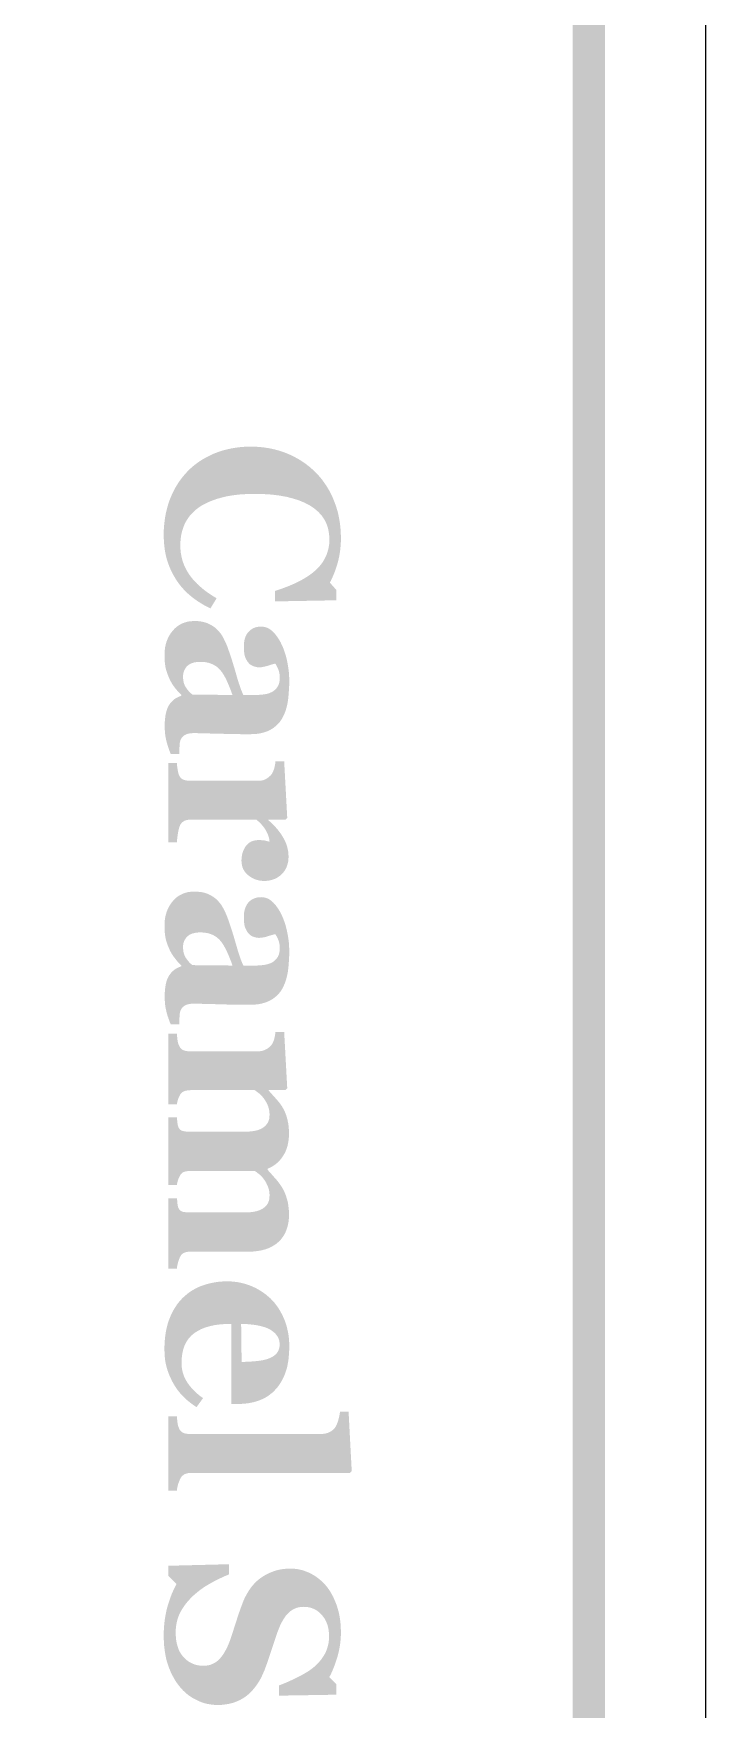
# Model space of a CAD drawing. Header units: millimetres. Extents: x 6 to 441, y 6 to 299.
# Drawn here: x 270.74 to 279.04, y 47.86 to 68.6 of the extents above; entities that cross this region are included whole.
import ezdxf

# ---------------------------------------------------------------- set-up
doc = ezdxf.new("R2010")
doc.units = ezdxf.units.MM
doc.layers.add('CUT', color=1, linetype='Continuous')
doc.layers.add('RASTER', color=7, linetype='Continuous')

msp = doc.modelspace()

# ---------------------------------------------------------------- hatches: boundary and pattern name
at = {"layer": 'RASTER'}
h = msp.add_hatch(color=7, dxfattribs=at)
h.paths.add_polyline_path([(275.6, 83.8), (276.116, 83.766), (276.563, 83.663), (276.941, 83.491), (277.25, 83.25), (277.491, 82.941), (277.663, 82.563), (277.766, 82.116), (277.8, 81.6), (277.8, 24.4), (277.766, 23.884), (277.662, 23.438), (277.491, 23.059), (277.25, 22.75), (276.941, 22.509), (276.563, 22.337), (276.116, 22.234), (275.6, 22.2), (262.4, 22.2), (261.884, 22.234), (261.438, 22.338), (261.059, 22.509), (260.75, 22.75), (260.509, 23.059), (260.337, 23.438), (260.234, 23.884), (260.2, 24.4), (260.2, 81.6), (260.234, 82.116), (260.338, 82.563), (260.509, 82.941), (260.75, 83.25), (261.059, 83.491), (261.438, 83.663), (261.884, 83.766), (262.4, 83.8)])
h.paths.add_polyline_path([(275.6, 83.4), (262.4, 83.4), (261.978, 83.372), (261.612, 83.288), (261.303, 83.147), (261.05, 82.95), (260.853, 82.697), (260.713, 82.387), (260.628, 82.022), (260.6, 81.6), (260.6, 24.4), (260.628, 23.978), (260.713, 23.612), (260.853, 23.303), (261.05, 23.05), (261.303, 22.853), (261.612, 22.713), (261.978, 22.628), (262.4, 22.6), (275.6, 22.6), (276.022, 22.628), (276.388, 22.713), (276.697, 22.853), (276.95, 23.05), (277.147, 23.303), (277.287, 23.612), (277.372, 23.978), (277.4, 24.4), (277.4, 81.6), (277.372, 82.022), (277.287, 82.387), (277.147, 82.697), (276.95, 82.95), (276.697, 83.147), (276.388, 83.288), (276.022, 83.372), (275.6, 83.4)], flags=0)
for points in [[(272.344, 62.402), (272.345, 62.459), (272.349, 62.515), (272.355, 62.569), (272.363, 62.623), (272.373, 62.676), (272.386, 62.728), (272.401, 62.78), (272.418, 62.83), (272.438, 62.879), (272.459, 62.926), (272.483, 62.972), (272.509, 63.016), (272.537, 63.059), (272.567, 63.1), (272.599, 63.139), (272.633, 63.177), (272.668, 63.212), (272.706, 63.246), (272.745, 63.277), (272.787, 63.307), (272.83, 63.334), (272.876, 63.36), (272.924, 63.384), (272.973, 63.406), (273.025, 63.425), (273.077, 63.442), (273.131, 63.456), (273.186, 63.468), (273.243, 63.477), (273.3, 63.484), (273.359, 63.488), (273.42, 63.489), (273.479, 63.488), (273.538, 63.484), (273.596, 63.477), (273.652, 63.468), (273.708, 63.456), (273.762, 63.442), (273.815, 63.425), (273.867, 63.405), (273.918, 63.383), (273.967, 63.358), (274.014, 63.332), (274.059, 63.304), (274.103, 63.273), (274.145, 63.24), (274.185, 63.205), (274.224, 63.168), (274.26, 63.13), (274.294, 63.09), (274.325, 63.048), (274.355, 63.004), (274.383, 62.958), (274.408, 62.91), (274.432, 62.861), (274.453, 62.809), (274.472, 62.757), (274.489, 62.703), (274.503, 62.648), (274.514, 62.593), (274.523, 62.536), (274.529, 62.479), (274.533, 62.42), (274.534, 62.361), (274.534, 62.318), (274.532, 62.277), (274.528, 62.236), (274.524, 62.196), (274.518, 62.157), (274.511, 62.119), (274.502, 62.082), (274.493, 62.046), (274.482, 62.011), (274.471, 61.978), (274.46, 61.946), (274.448, 61.915), (274.436, 61.886), (274.424, 61.858), (274.411, 61.831), (274.398, 61.806), (274.479, 61.715), (274.479, 61.588), (273.72, 61.574), (273.72, 61.703), (273.804, 61.732), (273.882, 61.761), (273.954, 61.792), (274.021, 61.824), (274.082, 61.858), (274.137, 61.893), (274.186, 61.929), (274.23, 61.967), (274.268, 62.007), (274.301, 62.048), (274.329, 62.092), (274.352, 62.138), (274.369, 62.186), (274.382, 62.236), (274.39, 62.288), (274.392, 62.342), (274.388, 62.409), (274.377, 62.471), (274.358, 62.53), (274.332, 62.584), (274.297, 62.635), (274.256, 62.681), (274.207, 62.723), (274.15, 62.761), (274.086, 62.795), (274.016, 62.824), (273.94, 62.848), (273.858, 62.869), (273.77, 62.884), (273.676, 62.896), (273.576, 62.902), (273.469, 62.905), (273.409, 62.904), (273.35, 62.901), (273.294, 62.898), (273.24, 62.892), (273.188, 62.885), (273.139, 62.877), (273.092, 62.867), (273.047, 62.855), (273.004, 62.843), (272.963, 62.829), (272.925, 62.814), (272.889, 62.799), (272.855, 62.782), (272.822, 62.765), (272.793, 62.747), (272.765, 62.727), (272.738, 62.706), (272.713, 62.683), (272.69, 62.659), (272.668, 62.635), (272.649, 62.609), (272.631, 62.583), (272.615, 62.555), (272.601, 62.527), (272.589, 62.497), (272.579, 62.467), (272.57, 62.436), (272.562, 62.405), (272.557, 62.372), (272.553, 62.339), (272.55, 62.305), (272.549, 62.27), (272.551, 62.22), (272.556, 62.171), (272.565, 62.123), (272.577, 62.076), (272.593, 62.031), (272.612, 61.988), (272.635, 61.946), (272.661, 61.905), (272.69, 61.865), (272.724, 61.826), (272.76, 61.789), (272.801, 61.752), (272.845, 61.715), (272.892, 61.68), (272.943, 61.646), (272.998, 61.613), (272.921, 61.487), (272.89, 61.503), (272.859, 61.519), (272.829, 61.536), (272.799, 61.554), (272.771, 61.572), (272.743, 61.591), (272.717, 61.61), (272.691, 61.63), (272.666, 61.651), (272.642, 61.672), (272.618, 61.694), (272.596, 61.717), (272.575, 61.741), (272.554, 61.765), (272.534, 61.79), (272.516, 61.816), (272.496, 61.845), (272.478, 61.876), (272.46, 61.906), (272.444, 61.938), (272.429, 61.97), (272.415, 62.003), (272.402, 62.037), (272.39, 62.072), (272.379, 62.108), (272.37, 62.145), (272.362, 62.184), (272.356, 62.224), (272.351, 62.266), (272.347, 62.31), (272.345, 62.355), (272.344, 62.402)], [(273.585, 58.116), (273.558, 58.117), (273.531, 58.12), (273.505, 58.126), (273.481, 58.133), (273.456, 58.143), (273.433, 58.155), (273.411, 58.169), (273.39, 58.185), (273.37, 58.203), (273.353, 58.222), (273.338, 58.243), (273.326, 58.265), (273.317, 58.288), (273.311, 58.313), (273.307, 58.339), (273.305, 58.366), (273.306, 58.393), (273.309, 58.418), (273.313, 58.442), (273.319, 58.465), (273.326, 58.487), (273.336, 58.508), (273.347, 58.528), (273.359, 58.547), (273.374, 58.565), (273.39, 58.58), (273.407, 58.592), (273.426, 58.603), (273.447, 58.611), (273.47, 58.617), (273.494, 58.62), (273.519, 58.621), (273.532, 58.621), (273.543, 58.621), (273.554, 58.62), (273.565, 58.62), (273.574, 58.618), (273.583, 58.617), (273.591, 58.616), (273.599, 58.614), (273.606, 58.612), (273.613, 58.61), (273.62, 58.609), (273.627, 58.607), (273.633, 58.605), (273.64, 58.604), (273.646, 58.602), (273.652, 58.601), (273.651, 58.618), (273.648, 58.635), (273.644, 58.652), (273.639, 58.67), (273.633, 58.688), (273.625, 58.706), (273.616, 58.724), (273.606, 58.743), (273.594, 58.761), (273.582, 58.779), (273.568, 58.796), (273.554, 58.813), (273.539, 58.829), (273.523, 58.845), (273.506, 58.86), (273.488, 58.875), (272.684, 58.875), (272.672, 58.875), (272.66, 58.874), (272.648, 58.872), (272.637, 58.871), (272.627, 58.868), (272.617, 58.866), (272.608, 58.862), (272.599, 58.859), (272.591, 58.854), (272.583, 58.849), (272.576, 58.843), (272.569, 58.837), (272.563, 58.83), (272.557, 58.822), (272.551, 58.814), (272.546, 58.804), (272.543, 58.796), (272.539, 58.786), (272.535, 58.775), (272.532, 58.762), (272.528, 58.748), (272.525, 58.733), (272.522, 58.717), (272.519, 58.7), (272.517, 58.682), (272.514, 58.666), (272.512, 58.651), (272.511, 58.637), (272.509, 58.625), (272.508, 58.614), (272.507, 58.604), (272.507, 58.595), (272.4, 58.595), (272.4, 59.575), (272.507, 59.575), (272.508, 59.566), (272.509, 59.557), (272.509, 59.547), (272.51, 59.538), (272.511, 59.529), (272.513, 59.52), (272.514, 59.51), (272.515, 59.501), (272.516, 59.492), (272.518, 59.483), (272.519, 59.475), (272.521, 59.466), (272.523, 59.459), (272.525, 59.451), (272.527, 59.444), (272.529, 59.437), (272.533, 59.426), (272.538, 59.416), (272.543, 59.406), (272.549, 59.398), (272.556, 59.39), (272.563, 59.383), (272.571, 59.378), (272.579, 59.373), (272.587, 59.369), (272.597, 59.365), (272.607, 59.362), (272.618, 59.36), (272.629, 59.358), (272.641, 59.356), (272.653, 59.355), (272.667, 59.355), (273.519, 59.355), (273.532, 59.356), (273.545, 59.357), (273.557, 59.359), (273.569, 59.361), (273.581, 59.365), (273.592, 59.369), (273.603, 59.374), (273.614, 59.38), (273.624, 59.387), (273.633, 59.393), (273.643, 59.4), (273.651, 59.408), (273.659, 59.415), (273.667, 59.423), (273.674, 59.432), (273.68, 59.44), (273.685, 59.447), (273.689, 59.454), (273.693, 59.462), (273.696, 59.47), (273.7, 59.479), (273.703, 59.488), (273.707, 59.497), (273.71, 59.507), (273.712, 59.517), (273.715, 59.527), (273.717, 59.538), (273.719, 59.549), (273.721, 59.56), (273.723, 59.572), (273.724, 59.583), (273.726, 59.595), (273.833, 59.595), (273.871, 58.897), (273.849, 58.875), (273.636, 58.875), (273.636, 58.869), (273.665, 58.843), (273.692, 58.818), (273.717, 58.791), (273.741, 58.765), (273.763, 58.738), (273.784, 58.71), (273.803, 58.682), (273.82, 58.654), (273.836, 58.626), (273.849, 58.597), (273.861, 58.568), (273.87, 58.538), (273.877, 58.509), (273.883, 58.479), (273.886, 58.448), (273.887, 58.418), (273.886, 58.385), (273.882, 58.353), (273.875, 58.323), (273.866, 58.295), (273.854, 58.268), (273.839, 58.243), (273.822, 58.22), (273.803, 58.199), (273.781, 58.179), (273.757, 58.163), (273.733, 58.148), (273.706, 58.137), (273.678, 58.128), (273.649, 58.121), (273.618, 58.117), (273.585, 58.116)], [(272.4, 53.317), (272.4, 54.19), (272.507, 54.19), (272.508, 54.182), (272.509, 54.174), (272.51, 54.166), (272.511, 54.157), (272.512, 54.149), (272.513, 54.14), (272.514, 54.132), (272.514, 54.123), (272.515, 54.114), (272.516, 54.106), (272.518, 54.098), (272.519, 54.091), (272.521, 54.083), (272.524, 54.077), (272.526, 54.07), (272.529, 54.064), (272.533, 54.057), (272.537, 54.05), (272.543, 54.043), (272.548, 54.038), (272.555, 54.033), (272.562, 54.029), (272.57, 54.026), (272.578, 54.023), (272.587, 54.021), (272.596, 54.019), (272.607, 54.018), (272.617, 54.017), (272.629, 54.016), (272.641, 54.015), (272.653, 54.015), (272.667, 54.014), (273.351, 54.014), (273.387, 54.015), (273.421, 54.018), (273.453, 54.022), (273.483, 54.028), (273.51, 54.035), (273.535, 54.044), (273.557, 54.055), (273.577, 54.068), (273.595, 54.082), (273.61, 54.097), (273.623, 54.114), (273.634, 54.133), (273.642, 54.153), (273.648, 54.174), (273.651, 54.197), (273.652, 54.221), (273.652, 54.236), (273.651, 54.252), (273.65, 54.266), (273.647, 54.28), (273.645, 54.294), (273.641, 54.308), (273.637, 54.321), (273.633, 54.333), (273.628, 54.345), (273.622, 54.357), (273.616, 54.369), (273.611, 54.38), (273.604, 54.391), (273.598, 54.402), (273.591, 54.413), (273.584, 54.423), (273.576, 54.433), (273.568, 54.443), (273.561, 54.452), (273.553, 54.461), (273.545, 54.469), (273.537, 54.476), (273.53, 54.483), (273.522, 54.489), (273.515, 54.495), (273.507, 54.5), (273.5, 54.506), (273.494, 54.511), (273.487, 54.515), (273.481, 54.52), (273.475, 54.524), (273.469, 54.529), (272.683, 54.529), (272.67, 54.528), (272.658, 54.528), (272.646, 54.527), (272.635, 54.525), (272.625, 54.524), (272.615, 54.522), (272.606, 54.519), (272.597, 54.516), (272.589, 54.513), (272.581, 54.509), (272.574, 54.504), (272.568, 54.498), (272.561, 54.492), (272.555, 54.485), (272.55, 54.478), (272.545, 54.47), (272.542, 54.464), (272.539, 54.458), (272.536, 54.451), (272.533, 54.445), (272.53, 54.438), (272.527, 54.431), (272.524, 54.424), (272.522, 54.417), (272.519, 54.409), (272.517, 54.401), (272.515, 54.393), (272.513, 54.386), (272.511, 54.378), (272.509, 54.369), (272.508, 54.361), (272.507, 54.353), (272.4, 54.353), (272.4, 55.189), (272.507, 55.189), (272.508, 55.182), (272.508, 55.175), (272.509, 55.167), (272.51, 55.158), (272.511, 55.15), (272.512, 55.141), (272.513, 55.132), (272.514, 55.122), (272.515, 55.112), (272.517, 55.103), (272.518, 55.095), (272.52, 55.087), (272.522, 55.08), (272.524, 55.074), (272.526, 55.068), (272.529, 55.063), (272.533, 55.056), (272.538, 55.049), (272.543, 55.043), (272.549, 55.038), (272.555, 55.033), (272.561, 55.029), (272.568, 55.026), (272.576, 55.023), (272.584, 55.021), (272.593, 55.019), (272.603, 55.017), (272.614, 55.016), (272.626, 55.015), (272.638, 55.014), (272.652, 55.014), (272.667, 55.013), (273.351, 55.013), (273.387, 55.014), (273.421, 55.017), (273.453, 55.021), (273.483, 55.027), (273.51, 55.034), (273.535, 55.044), (273.557, 55.054), (273.577, 55.067), (273.595, 55.081), (273.61, 55.097), (273.623, 55.113), (273.634, 55.132), (273.642, 55.152), (273.648, 55.173), (273.651, 55.196), (273.652, 55.22), (273.652, 55.236), (273.651, 55.251), (273.65, 55.265), (273.647, 55.279), (273.645, 55.293), (273.641, 55.307), (273.637, 55.32), (273.633, 55.332), (273.628, 55.344), (273.622, 55.356), (273.616, 55.368), (273.611, 55.379), (273.604, 55.39), (273.598, 55.401), (273.591, 55.412), (273.584, 55.422), (273.576, 55.432), (273.568, 55.442), (273.561, 55.451), (273.553, 55.46), (273.545, 55.468), (273.537, 55.475), (273.53, 55.482), (273.522, 55.488), (273.515, 55.494), (273.507, 55.499), (273.5, 55.505), (273.494, 55.51), (273.487, 55.514), (273.481, 55.519), (273.475, 55.523), (273.469, 55.528), (272.683, 55.528), (272.67, 55.527), (272.658, 55.527), (272.647, 55.526), (272.636, 55.524), (272.625, 55.522), (272.616, 55.52), (272.606, 55.517), (272.598, 55.514), (272.59, 55.511), (272.582, 55.507), (272.575, 55.502), (272.568, 55.496), (272.561, 55.49), (272.555, 55.483), (272.55, 55.476), (272.545, 55.468), (272.542, 55.462), (272.539, 55.455), (272.536, 55.449), (272.533, 55.442), (272.53, 55.436), (272.527, 55.429), (272.524, 55.421), (272.522, 55.414), (272.519, 55.406), (272.517, 55.399), (272.515, 55.391), (272.513, 55.383), (272.511, 55.375), (272.509, 55.367), (272.508, 55.359), (272.507, 55.35), (272.4, 55.35), (272.4, 56.228), (272.507, 56.228), (272.508, 56.218), (272.508, 56.209), (272.509, 56.199), (272.51, 56.19), (272.511, 56.181), (272.512, 56.171), (272.513, 56.162), (272.514, 56.153), (272.515, 56.144), (272.517, 56.135), (272.518, 56.127), (272.52, 56.119), (272.522, 56.111), (272.524, 56.104), (272.526, 56.097), (272.529, 56.09), (272.534, 56.079), (272.539, 56.068), (272.544, 56.059), (272.55, 56.051), (272.557, 56.043), (272.564, 56.036), (272.571, 56.03), (272.579, 56.026), (272.588, 56.022), (272.597, 56.018), (272.607, 56.015), (272.618, 56.012), (272.629, 56.011), (272.641, 56.009), (272.653, 56.008), (272.667, 56.008), (273.519, 56.008), (273.531, 56.008), (273.542, 56.01), (273.554, 56.012), (273.565, 56.014), (273.577, 56.018), (273.588, 56.022), (273.599, 56.027), (273.611, 56.033), (273.622, 56.039), (273.632, 56.046), (273.641, 56.053), (273.65, 56.06), (273.659, 56.068), (273.667, 56.076), (273.674, 56.084), (273.68, 56.093), (273.685, 56.1), (273.689, 56.107), (273.693, 56.115), (273.696, 56.123), (273.7, 56.131), (273.703, 56.14), (273.707, 56.15), (273.71, 56.16), (273.712, 56.17), (273.715, 56.18), (273.717, 56.191), (273.719, 56.202), (273.721, 56.213), (273.723, 56.225), (273.724, 56.236), (273.726, 56.248), (273.833, 56.248), (273.871, 55.55), (273.849, 55.528), (273.642, 55.528), (273.642, 55.522), (273.652, 55.511), (273.661, 55.5), (273.672, 55.489), (273.682, 55.477), (273.693, 55.464), (273.705, 55.452), (273.717, 55.438), (273.729, 55.424), (273.742, 55.41), (273.753, 55.397), (273.764, 55.383), (273.775, 55.37), (273.785, 55.356), (273.794, 55.343), (273.803, 55.331), (273.811, 55.318), (273.819, 55.304), (273.827, 55.289), (273.835, 55.273), (273.843, 55.256), (273.85, 55.238), (273.857, 55.22), (273.863, 55.2), (273.869, 55.179), (273.875, 55.157), (273.879, 55.135), (273.884, 55.113), (273.887, 55.09), (273.889, 55.066), (273.891, 55.042), (273.892, 55.018), (273.893, 54.993), (273.892, 54.952), (273.888, 54.913), (273.882, 54.875), (273.875, 54.84), (273.864, 54.806), (273.852, 54.773), (273.837, 54.743), (273.82, 54.714), (273.801, 54.687), (273.781, 54.662), (273.759, 54.639), (273.736, 54.618), (273.711, 54.599), (273.685, 54.582), (273.657, 54.568), (273.628, 54.555), (273.628, 54.542), (273.638, 54.531), (273.648, 54.519), (273.659, 54.507), (273.671, 54.495), (273.682, 54.481), (273.695, 54.467), (273.707, 54.453), (273.721, 54.438), (273.734, 54.423), (273.746, 54.408), (273.758, 54.393), (273.769, 54.379), (273.779, 54.365), (273.789, 54.351), (273.798, 54.338), (273.806, 54.325), (273.815, 54.31), (273.824, 54.294), (273.832, 54.278), (273.84, 54.26), (273.847, 54.241), (273.855, 54.222), (273.861, 54.201), (273.868, 54.179), (273.874, 54.157), (273.879, 54.134), (273.883, 54.111), (273.886, 54.087), (273.889, 54.064), (273.891, 54.039), (273.892, 54.015), (273.893, 53.99), (273.891, 53.936), (273.885, 53.885), (273.874, 53.838), (273.86, 53.794), (273.842, 53.753), (273.819, 53.715), (273.793, 53.68), (273.762, 53.649), (273.728, 53.621), (273.69, 53.597), (273.649, 53.576), (273.604, 53.559), (273.556, 53.546), (273.505, 53.537), (273.45, 53.531), (273.392, 53.53), (272.68, 53.53), (272.667, 53.529), (272.654, 53.529), (272.642, 53.527), (272.631, 53.526), (272.62, 53.523), (272.61, 53.52), (272.601, 53.517), (272.593, 53.513), (272.585, 53.509), (272.577, 53.504), (272.57, 53.498), (272.564, 53.491), (272.557, 53.483), (272.552, 53.474), (272.547, 53.465), (272.542, 53.455), (272.54, 53.449), (272.537, 53.442), (272.534, 53.436), (272.532, 53.429), (272.529, 53.421), (272.527, 53.413), (272.524, 53.405), (272.522, 53.397), (272.519, 53.388), (272.517, 53.379), (272.515, 53.37), (272.513, 53.36), (272.511, 53.35), (272.509, 53.339), (272.508, 53.328), (272.507, 53.317)], [(272.4, 50.573), (272.4, 51.492), (272.507, 51.492), (272.508, 51.482), (272.508, 51.473), (272.509, 51.464), (272.51, 51.454), (272.511, 51.445), (272.512, 51.436), (272.513, 51.427), (272.514, 51.418), (272.515, 51.409), (272.517, 51.401), (272.518, 51.392), (272.52, 51.384), (272.522, 51.376), (272.524, 51.369), (272.526, 51.361), (272.529, 51.354), (272.534, 51.343), (272.539, 51.333), (272.544, 51.323), (272.55, 51.315), (272.557, 51.307), (272.564, 51.301), (272.571, 51.295), (272.579, 51.291), (272.588, 51.287), (272.597, 51.283), (272.607, 51.28), (272.618, 51.278), (272.629, 51.276), (272.641, 51.275), (272.653, 51.274), (272.667, 51.274), (274.29, 51.274), (274.303, 51.274), (274.317, 51.275), (274.33, 51.277), (274.343, 51.279), (274.356, 51.283), (274.369, 51.286), (274.381, 51.291), (274.393, 51.296), (274.404, 51.302), (274.415, 51.309), (274.425, 51.316), (274.435, 51.323), (274.444, 51.331), (274.452, 51.339), (274.459, 51.348), (274.465, 51.357), (274.47, 51.365), (274.475, 51.374), (274.48, 51.383), (274.484, 51.394), (274.489, 51.406), (274.493, 51.418), (274.498, 51.431), (274.502, 51.446), (274.506, 51.46), (274.51, 51.475), (274.513, 51.488), (274.516, 51.502), (274.518, 51.515), (274.52, 51.527), (274.522, 51.539), (274.523, 51.551), (274.629, 51.551), (274.668, 50.814), (274.644, 50.792), (272.686, 50.792), (272.672, 50.791), (272.66, 50.791), (272.648, 50.789), (272.637, 50.787), (272.626, 50.784), (272.616, 50.781), (272.606, 50.777), (272.598, 50.773), (272.59, 50.768), (272.582, 50.762), (272.575, 50.755), (272.568, 50.748), (272.561, 50.74), (272.555, 50.731), (272.55, 50.721), (272.545, 50.711), (272.542, 50.704), (272.539, 50.696), (272.536, 50.689), (272.533, 50.681), (272.53, 50.673), (272.527, 50.666), (272.524, 50.658), (272.522, 50.65), (272.519, 50.641), (272.517, 50.633), (272.515, 50.624), (272.513, 50.615), (272.511, 50.605), (272.509, 50.595), (272.508, 50.584), (272.507, 50.573)], [(272.344, 48.783), (272.345, 48.831), (272.347, 48.877), (272.351, 48.923), (272.356, 48.967), (272.363, 49.011), (272.371, 49.055), (272.38, 49.097), (272.391, 49.139), (272.403, 49.179), (272.416, 49.218), (272.429, 49.255), (272.442, 49.291), (272.457, 49.325), (272.471, 49.357), (272.487, 49.388), (272.503, 49.418), (272.4, 49.519), (272.4, 49.643), (273.151, 49.662), (273.151, 49.536), (273.125, 49.525), (273.097, 49.514), (273.07, 49.501), (273.042, 49.488), (273.013, 49.474), (272.984, 49.459), (272.955, 49.444), (272.926, 49.428), (272.897, 49.411), (272.868, 49.394), (272.84, 49.376), (272.813, 49.357), (272.787, 49.338), (272.762, 49.318), (272.737, 49.297), (272.713, 49.276), (272.69, 49.253), (272.667, 49.23), (272.645, 49.206), (272.624, 49.181), (272.605, 49.156), (272.587, 49.13), (272.57, 49.103), (272.554, 49.076), (272.539, 49.047), (272.527, 49.018), (272.516, 48.987), (272.508, 48.956), (272.501, 48.923), (272.496, 48.889), (272.493, 48.854), (272.492, 48.817), (272.494, 48.769), (272.498, 48.723), (272.506, 48.681), (272.517, 48.641), (272.53, 48.604), (272.547, 48.571), (272.567, 48.54), (272.59, 48.512), (272.615, 48.487), (272.642, 48.465), (272.67, 48.447), (272.7, 48.432), (272.731, 48.42), (272.764, 48.412), (272.799, 48.407), (272.835, 48.406), (272.865, 48.407), (272.893, 48.411), (272.921, 48.418), (272.947, 48.428), (272.972, 48.441), (272.996, 48.456), (273.018, 48.474), (273.039, 48.496), (273.06, 48.52), (273.079, 48.547), (273.098, 48.577), (273.116, 48.61), (273.134, 48.647), (273.151, 48.686), (273.167, 48.729), (273.182, 48.775), (273.192, 48.805), (273.202, 48.835), (273.211, 48.864), (273.22, 48.893), (273.229, 48.921), (273.238, 48.948), (273.247, 48.975), (273.255, 49.001), (273.264, 49.027), (273.272, 49.052), (273.281, 49.077), (273.29, 49.101), (273.298, 49.125), (273.307, 49.149), (273.316, 49.172), (273.324, 49.195), (273.346, 49.246), (273.371, 49.293), (273.397, 49.337), (273.426, 49.378), (273.457, 49.415), (273.49, 49.449), (273.525, 49.479), (273.563, 49.506), (273.602, 49.53), (273.643, 49.551), (273.685, 49.568), (273.728, 49.583), (273.771, 49.594), (273.817, 49.602), (273.863, 49.607), (273.91, 49.608), (273.941, 49.607), (273.97, 49.605), (274, 49.601), (274.029, 49.595), (274.059, 49.588), (274.087, 49.578), (274.116, 49.568), (274.144, 49.555), (274.172, 49.541), (274.199, 49.526), (274.225, 49.509), (274.25, 49.491), (274.275, 49.471), (274.299, 49.449), (274.323, 49.426), (274.345, 49.402), (274.366, 49.377), (274.385, 49.35), (274.404, 49.321), (274.421, 49.291), (274.438, 49.26), (274.453, 49.226), (274.468, 49.191), (274.482, 49.154), (274.494, 49.116), (274.505, 49.077), (274.514, 49.037), (274.521, 48.997), (274.527, 48.955), (274.531, 48.913), (274.533, 48.87), (274.534, 48.826), (274.534, 48.783), (274.531, 48.741), (274.528, 48.699), (274.522, 48.659), (274.516, 48.618), (274.507, 48.579), (274.498, 48.54), (274.487, 48.502), (274.475, 48.465), (274.463, 48.431), (274.451, 48.398), (274.439, 48.367), (274.427, 48.339), (274.415, 48.312), (274.403, 48.288), (274.391, 48.265), (274.479, 48.176), (274.479, 48.048), (273.77, 48.036), (273.77, 48.162), (273.798, 48.174), (273.827, 48.185), (273.856, 48.197), (273.885, 48.21), (273.914, 48.223), (273.944, 48.237), (273.974, 48.251), (274.003, 48.266), (274.032, 48.281), (274.06, 48.296), (274.087, 48.311), (274.113, 48.327), (274.137, 48.342), (274.16, 48.358), (274.181, 48.374), (274.202, 48.391), (274.222, 48.409), (274.242, 48.428), (274.261, 48.448), (274.278, 48.468), (274.295, 48.489), (274.31, 48.511), (274.324, 48.533), (274.337, 48.556), (274.349, 48.58), (274.359, 48.605), (274.368, 48.631), (274.375, 48.658), (274.381, 48.686), (274.385, 48.715), (274.387, 48.745), (274.388, 48.776), (274.386, 48.815), (274.382, 48.852), (274.375, 48.887), (274.365, 48.92), (274.353, 48.951), (274.338, 48.981), (274.319, 49.009), (274.298, 49.035), (274.275, 49.058), (274.251, 49.079), (274.225, 49.096), (274.198, 49.11), (274.17, 49.121), (274.141, 49.129), (274.11, 49.133), (274.077, 49.135), (274.047, 49.134), (274.018, 49.13), (273.99, 49.123), (273.964, 49.113), (273.939, 49.101), (273.916, 49.086), (273.894, 49.068), (273.874, 49.048), (273.854, 49.025), (273.835, 48.998), (273.817, 48.969), (273.799, 48.936), (273.782, 48.901), (273.766, 48.862), (273.75, 48.821), (273.734, 48.776), (273.725, 48.749), (273.716, 48.722), (273.707, 48.694), (273.698, 48.667), (273.689, 48.639), (273.68, 48.611), (273.67, 48.583), (273.661, 48.555), (273.652, 48.527), (273.643, 48.5), (273.634, 48.474), (273.625, 48.448), (273.617, 48.424), (273.608, 48.4), (273.599, 48.377), (273.591, 48.354), (273.569, 48.303), (273.546, 48.254), (273.521, 48.209), (273.493, 48.167), (273.464, 48.129), (273.433, 48.093), (273.4, 48.06), (273.365, 48.031), (273.327, 48.005), (273.288, 47.983), (273.247, 47.964), (273.203, 47.948), (273.157, 47.936), (273.109, 47.928), (273.059, 47.922), (273.006, 47.921), (272.973, 47.922), (272.94, 47.925), (272.907, 47.93), (272.874, 47.936), (272.841, 47.945), (272.809, 47.956), (272.777, 47.969), (272.746, 47.984), (272.715, 48), (272.685, 48.018), (272.657, 48.037), (272.63, 48.058), (272.605, 48.08), (272.581, 48.103), (272.558, 48.128), (272.536, 48.154), (272.514, 48.183), (272.493, 48.214), (272.473, 48.247), (272.455, 48.28), (272.437, 48.314), (272.422, 48.35), (272.407, 48.387), (272.394, 48.425), (272.382, 48.464), (272.372, 48.505), (272.364, 48.547), (272.357, 48.591), (272.351, 48.637), (272.347, 48.684), (272.345, 48.733), (272.344, 48.783)]]:
    msp.add_hatch(color=7, dxfattribs=at).paths.add_polyline_path(points)
h = msp.add_hatch(color=7, dxfattribs=at)
h.paths.add_polyline_path([(272.431, 59.688), (272.424, 59.704), (272.417, 59.721), (272.411, 59.739), (272.404, 59.758), (272.398, 59.777), (272.391, 59.798), (272.385, 59.818), (272.379, 59.84), (272.374, 59.862), (272.369, 59.885), (272.365, 59.907), (272.362, 59.931), (272.359, 59.954), (272.358, 59.978), (272.356, 60.002), (272.356, 60.026), (272.357, 60.07), (272.359, 60.11), (272.364, 60.148), (272.369, 60.182), (272.377, 60.214), (272.386, 60.243), (272.397, 60.269), (272.41, 60.291), (272.424, 60.312), (272.439, 60.33), (272.456, 60.347), (272.475, 60.363), (272.494, 60.376), (272.516, 60.388), (272.538, 60.398), (272.563, 60.407), (272.563, 60.416), (272.55, 60.428), (272.539, 60.44), (272.527, 60.453), (272.516, 60.465), (272.506, 60.477), (272.496, 60.488), (272.487, 60.5), (272.478, 60.512), (272.469, 60.523), (272.461, 60.535), (272.453, 60.547), (272.445, 60.56), (272.438, 60.572), (272.431, 60.585), (272.424, 60.598), (272.418, 60.611), (272.41, 60.628), (272.403, 60.645), (272.396, 60.662), (272.39, 60.678), (272.384, 60.695), (272.379, 60.711), (272.374, 60.727), (272.37, 60.743), (272.366, 60.76), (272.363, 60.778), (272.361, 60.798), (272.358, 60.82), (272.357, 60.843), (272.356, 60.867), (272.355, 60.893), (272.355, 60.921), (272.356, 60.963), (272.361, 61.003), (272.369, 61.042), (272.38, 61.079), (272.394, 61.114), (272.411, 61.148), (272.431, 61.18), (272.455, 61.211), (272.481, 61.239), (272.509, 61.264), (272.539, 61.284), (272.572, 61.301), (272.606, 61.314), (272.642, 61.324), (272.68, 61.329), (272.721, 61.331), (272.744, 61.331), (272.767, 61.33), (272.788, 61.328), (272.809, 61.325), (272.829, 61.321), (272.848, 61.316), (272.866, 61.311), (272.883, 61.305), (272.899, 61.298), (272.915, 61.29), (272.93, 61.282), (272.945, 61.273), (272.96, 61.263), (272.974, 61.253), (272.988, 61.242), (273.001, 61.23), (273.012, 61.219), (273.023, 61.207), (273.033, 61.195), (273.043, 61.183), (273.053, 61.17), (273.062, 61.156), (273.07, 61.143), (273.078, 61.128), (273.086, 61.114), (273.093, 61.099), (273.101, 61.083), (273.108, 61.068), (273.115, 61.052), (273.122, 61.035), (273.129, 61.019), (273.135, 61.002), (273.147, 60.968), (273.16, 60.932), (273.172, 60.895), (273.185, 60.857), (273.197, 60.816), (273.21, 60.774), (273.223, 60.731), (273.236, 60.685), (273.249, 60.641), (273.261, 60.599), (273.273, 60.561), (273.285, 60.526), (273.296, 60.493), (273.308, 60.464), (273.318, 60.439), (273.329, 60.416), (273.469, 60.416), (273.479, 60.416), (273.489, 60.416), (273.5, 60.417), (273.512, 60.417), (273.524, 60.418), (273.537, 60.419), (273.551, 60.42), (273.566, 60.422), (273.581, 60.423), (273.595, 60.425), (273.608, 60.428), (273.621, 60.431), (273.634, 60.434), (273.645, 60.438), (273.657, 60.442), (273.667, 60.447), (273.679, 60.452), (273.69, 60.458), (273.7, 60.465), (273.71, 60.473), (273.72, 60.481), (273.729, 60.49), (273.738, 60.5), (273.746, 60.511), (273.754, 60.522), (273.76, 60.535), (273.766, 60.548), (273.77, 60.562), (273.774, 60.577), (273.776, 60.593), (273.778, 60.609), (273.778, 60.627), (273.778, 60.642), (273.777, 60.658), (273.776, 60.672), (273.774, 60.686), (273.771, 60.699), (273.768, 60.711), (273.764, 60.723), (273.76, 60.734), (273.756, 60.745), (273.751, 60.755), (273.746, 60.764), (273.742, 60.773), (273.737, 60.782), (273.732, 60.79), (273.728, 60.797), (273.723, 60.804), (273.715, 60.803), (273.706, 60.801), (273.696, 60.798), (273.686, 60.796), (273.674, 60.792), (273.662, 60.788), (273.648, 60.784), (273.633, 60.779), (273.618, 60.774), (273.604, 60.77), (273.589, 60.767), (273.574, 60.764), (273.56, 60.761), (273.546, 60.76), (273.532, 60.759), (273.518, 60.759), (273.511, 60.759), (273.504, 60.759), (273.497, 60.76), (273.49, 60.762), (273.482, 60.764), (273.473, 60.766), (273.465, 60.769), (273.455, 60.772), (273.446, 60.775), (273.438, 60.779), (273.43, 60.783), (273.422, 60.788), (273.415, 60.793), (273.408, 60.798), (273.402, 60.804), (273.396, 60.81), (273.389, 60.818), (273.382, 60.827), (273.376, 60.836), (273.37, 60.846), (273.365, 60.855), (273.36, 60.865), (273.355, 60.875), (273.351, 60.885), (273.347, 60.896), (273.344, 60.909), (273.341, 60.923), (273.339, 60.938), (273.337, 60.955), (273.336, 60.973), (273.335, 60.993), (273.335, 61.013), (273.335, 61.043), (273.338, 61.071), (273.343, 61.097), (273.349, 61.121), (273.358, 61.144), (273.368, 61.164), (273.38, 61.183), (273.394, 61.199), (273.409, 61.214), (273.426, 61.227), (273.443, 61.238), (273.462, 61.247), (273.482, 61.254), (273.503, 61.259), (273.525, 61.261), (273.548, 61.262), (273.569, 61.261), (273.588, 61.258), (273.608, 61.253), (273.626, 61.246), (273.644, 61.237), (273.662, 61.226), (273.679, 61.213), (273.696, 61.197), (273.712, 61.181), (273.727, 61.163), (273.741, 61.144), (273.755, 61.125), (273.768, 61.105), (273.781, 61.083), (273.792, 61.061), (273.803, 61.038), (273.814, 61.015), (273.824, 60.99), (273.833, 60.965), (273.842, 60.939), (273.851, 60.912), (273.858, 60.884), (273.865, 60.856), (273.871, 60.826), (273.877, 60.796), (273.882, 60.767), (273.886, 60.738), (273.89, 60.71), (273.892, 60.683), (273.894, 60.656), (273.895, 60.629), (273.896, 60.603), (273.895, 60.568), (273.895, 60.534), (273.893, 60.5), (273.891, 60.467), (273.889, 60.435), (273.886, 60.403), (273.883, 60.373), (273.879, 60.343), (273.874, 60.313), (273.868, 60.285), (273.861, 60.257), (273.853, 60.23), (273.844, 60.203), (273.833, 60.178), (273.822, 60.153), (273.809, 60.129), (273.796, 60.107), (273.781, 60.086), (273.764, 60.066), (273.746, 60.047), (273.727, 60.03), (273.706, 60.013), (273.684, 59.998), (273.66, 59.984), (273.635, 59.972), (273.608, 59.961), (273.579, 59.952), (273.548, 59.944), (273.516, 59.938), (273.481, 59.934), (273.445, 59.932), (273.406, 59.931), (273.364, 59.931), (273.32, 59.931), (273.274, 59.932), (273.225, 59.933), (273.175, 59.933), (273.123, 59.935), (273.07, 59.936), (273.014, 59.938), (272.959, 59.939), (272.91, 59.94), (272.865, 59.942), (272.826, 59.942), (272.791, 59.943), (272.761, 59.944), (272.735, 59.944), (272.715, 59.944), (272.699, 59.944), (272.684, 59.943), (272.669, 59.941), (272.656, 59.939), (272.643, 59.936), (272.632, 59.933), (272.621, 59.929), (272.611, 59.924), (272.602, 59.919), (272.593, 59.913), (272.585, 59.906), (272.578, 59.899), (272.571, 59.891), (272.565, 59.883), (272.559, 59.873), (272.554, 59.864), (272.551, 59.857), (272.549, 59.849), (272.546, 59.841), (272.544, 59.831), (272.543, 59.821), (272.542, 59.81), (272.541, 59.798), (272.54, 59.785), (272.539, 59.772), (272.539, 59.759), (272.539, 59.746), (272.538, 59.734), (272.538, 59.722), (272.538, 59.71), (272.538, 59.699), (272.538, 59.688)])
h.paths.add_polyline_path([(273.194, 60.416), (273.187, 60.436), (273.18, 60.457), (273.172, 60.477), (273.164, 60.497), (273.156, 60.518), (273.148, 60.538), (273.139, 60.558), (273.13, 60.578), (273.121, 60.598), (273.112, 60.617), (273.103, 60.635), (273.093, 60.652), (273.084, 60.668), (273.074, 60.683), (273.065, 60.697), (273.055, 60.71), (273.044, 60.723), (273.033, 60.736), (273.021, 60.748), (273.008, 60.759), (272.995, 60.769), (272.98, 60.778), (272.966, 60.787), (272.95, 60.795), (272.934, 60.802), (272.917, 60.809), (272.899, 60.814), (272.881, 60.818), (272.862, 60.822), (272.842, 60.824), (272.821, 60.825), (272.8, 60.826), (272.772, 60.825), (272.747, 60.823), (272.723, 60.819), (272.701, 60.813), (272.682, 60.806), (272.664, 60.797), (272.648, 60.786), (272.634, 60.774), (272.622, 60.761), (272.612, 60.746), (272.603, 60.732), (272.596, 60.716), (272.59, 60.699), (272.586, 60.682), (272.584, 60.664), (272.583, 60.646), (272.584, 60.626), (272.585, 60.607), (272.588, 60.589), (272.591, 60.572), (272.596, 60.556), (272.602, 60.541), (272.608, 60.527), (272.616, 60.513), (272.625, 60.5), (272.634, 60.488), (272.643, 60.476), (272.653, 60.464), (272.663, 60.453), (272.674, 60.442), (272.686, 60.432), (272.697, 60.422)], flags=0)
h = msp.add_hatch(color=7, dxfattribs=at)
h.paths.add_polyline_path([(272.431, 56.341), (272.424, 56.357), (272.417, 56.374), (272.411, 56.392), (272.404, 56.411), (272.398, 56.43), (272.391, 56.45), (272.385, 56.471), (272.379, 56.493), (272.374, 56.515), (272.369, 56.538), (272.365, 56.56), (272.362, 56.583), (272.359, 56.607), (272.358, 56.631), (272.356, 56.655), (272.356, 56.679), (272.357, 56.723), (272.359, 56.763), (272.364, 56.801), (272.369, 56.835), (272.377, 56.867), (272.386, 56.896), (272.397, 56.921), (272.41, 56.944), (272.424, 56.964), (272.439, 56.983), (272.456, 57), (272.475, 57.016), (272.494, 57.029), (272.516, 57.041), (272.538, 57.051), (272.563, 57.06), (272.563, 57.069), (272.55, 57.081), (272.539, 57.093), (272.527, 57.105), (272.516, 57.117), (272.506, 57.129), (272.496, 57.141), (272.487, 57.153), (272.478, 57.165), (272.469, 57.176), (272.461, 57.188), (272.453, 57.2), (272.445, 57.212), (272.438, 57.225), (272.431, 57.237), (272.424, 57.25), (272.418, 57.263), (272.41, 57.281), (272.403, 57.298), (272.396, 57.314), (272.39, 57.331), (272.384, 57.347), (272.379, 57.364), (272.374, 57.38), (272.37, 57.396), (272.366, 57.413), (272.363, 57.431), (272.361, 57.451), (272.358, 57.472), (272.357, 57.495), (272.356, 57.52), (272.355, 57.546), (272.355, 57.574), (272.356, 57.616), (272.361, 57.656), (272.369, 57.694), (272.38, 57.731), (272.394, 57.767), (272.411, 57.801), (272.431, 57.833), (272.455, 57.864), (272.481, 57.892), (272.509, 57.917), (272.539, 57.937), (272.572, 57.954), (272.606, 57.967), (272.642, 57.977), (272.68, 57.982), (272.721, 57.984), (272.744, 57.984), (272.767, 57.982), (272.788, 57.98), (272.809, 57.978), (272.829, 57.974), (272.848, 57.969), (272.866, 57.964), (272.883, 57.958), (272.899, 57.951), (272.915, 57.943), (272.93, 57.935), (272.945, 57.926), (272.96, 57.916), (272.974, 57.906), (272.988, 57.895), (273.001, 57.883), (273.012, 57.872), (273.023, 57.86), (273.033, 57.848), (273.043, 57.836), (273.053, 57.823), (273.062, 57.809), (273.07, 57.795), (273.078, 57.781), (273.086, 57.767), (273.093, 57.752), (273.101, 57.736), (273.108, 57.721), (273.115, 57.705), (273.122, 57.688), (273.129, 57.672), (273.135, 57.655), (273.147, 57.621), (273.16, 57.585), (273.172, 57.548), (273.185, 57.51), (273.197, 57.469), (273.21, 57.427), (273.223, 57.383), (273.236, 57.338), (273.249, 57.294), (273.261, 57.252), (273.273, 57.214), (273.285, 57.178), (273.296, 57.146), (273.308, 57.117), (273.318, 57.091), (273.329, 57.069), (273.469, 57.069), (273.479, 57.069), (273.489, 57.069), (273.5, 57.069), (273.512, 57.07), (273.524, 57.071), (273.537, 57.072), (273.551, 57.073), (273.566, 57.074), (273.581, 57.076), (273.595, 57.078), (273.608, 57.081), (273.621, 57.084), (273.634, 57.087), (273.645, 57.091), (273.657, 57.095), (273.667, 57.099), (273.679, 57.105), (273.69, 57.111), (273.7, 57.118), (273.71, 57.126), (273.72, 57.134), (273.729, 57.143), (273.738, 57.153), (273.746, 57.164), (273.754, 57.175), (273.76, 57.188), (273.766, 57.201), (273.77, 57.215), (273.774, 57.23), (273.776, 57.245), (273.778, 57.262), (273.778, 57.28), (273.778, 57.295), (273.777, 57.31), (273.776, 57.325), (273.774, 57.339), (273.771, 57.352), (273.768, 57.364), (273.764, 57.376), (273.76, 57.387), (273.756, 57.398), (273.751, 57.408), (273.746, 57.417), (273.742, 57.426), (273.737, 57.435), (273.732, 57.443), (273.728, 57.45), (273.723, 57.457), (273.715, 57.455), (273.706, 57.454), (273.696, 57.451), (273.686, 57.448), (273.674, 57.445), (273.662, 57.441), (273.648, 57.437), (273.633, 57.432), (273.618, 57.427), (273.604, 57.423), (273.589, 57.419), (273.574, 57.417), (273.56, 57.414), (273.546, 57.413), (273.532, 57.412), (273.518, 57.411), (273.511, 57.412), (273.504, 57.412), (273.497, 57.413), (273.49, 57.415), (273.482, 57.417), (273.473, 57.419), (273.465, 57.421), (273.455, 57.425), (273.446, 57.428), (273.438, 57.432), (273.43, 57.436), (273.422, 57.441), (273.415, 57.446), (273.408, 57.451), (273.402, 57.457), (273.396, 57.463), (273.389, 57.471), (273.382, 57.48), (273.376, 57.489), (273.37, 57.498), (273.365, 57.508), (273.36, 57.518), (273.355, 57.528), (273.351, 57.538), (273.347, 57.549), (273.344, 57.562), (273.341, 57.576), (273.339, 57.591), (273.337, 57.608), (273.336, 57.626), (273.335, 57.645), (273.335, 57.666), (273.335, 57.696), (273.338, 57.724), (273.343, 57.75), (273.349, 57.774), (273.358, 57.797), (273.368, 57.817), (273.38, 57.836), (273.394, 57.852), (273.409, 57.867), (273.426, 57.88), (273.443, 57.891), (273.462, 57.9), (273.482, 57.906), (273.503, 57.911), (273.525, 57.914), (273.548, 57.915), (273.569, 57.914), (273.588, 57.911), (273.608, 57.906), (273.626, 57.899), (273.644, 57.89), (273.662, 57.879), (273.679, 57.865), (273.696, 57.85), (273.712, 57.833), (273.727, 57.816), (273.741, 57.797), (273.755, 57.778), (273.768, 57.757), (273.781, 57.736), (273.792, 57.714), (273.803, 57.691), (273.814, 57.668), (273.824, 57.643), (273.833, 57.618), (273.842, 57.592), (273.851, 57.565), (273.858, 57.537), (273.865, 57.508), (273.871, 57.479), (273.877, 57.449), (273.882, 57.42), (273.886, 57.391), (273.89, 57.363), (273.892, 57.335), (273.894, 57.308), (273.895, 57.282), (273.896, 57.256), (273.895, 57.221), (273.895, 57.187), (273.893, 57.153), (273.891, 57.12), (273.889, 57.088), (273.886, 57.056), (273.883, 57.025), (273.879, 56.995), (273.874, 56.966), (273.868, 56.938), (273.861, 56.91), (273.853, 56.883), (273.844, 56.856), (273.833, 56.831), (273.822, 56.806), (273.809, 56.781), (273.796, 56.759), (273.781, 56.738), (273.764, 56.719), (273.746, 56.7), (273.727, 56.683), (273.706, 56.666), (273.684, 56.651), (273.66, 56.637), (273.635, 56.625), (273.608, 56.614), (273.579, 56.605), (273.548, 56.597), (273.516, 56.591), (273.481, 56.587), (273.445, 56.585), (273.406, 56.584), (273.364, 56.584), (273.32, 56.584), (273.274, 56.585), (273.225, 56.585), (273.175, 56.586), (273.123, 56.587), (273.07, 56.589), (273.014, 56.59), (272.959, 56.592), (272.91, 56.593), (272.865, 56.594), (272.826, 56.595), (272.791, 56.596), (272.761, 56.597), (272.735, 56.597), (272.715, 56.597), (272.699, 56.597), (272.684, 56.596), (272.669, 56.594), (272.656, 56.592), (272.643, 56.589), (272.632, 56.586), (272.621, 56.582), (272.611, 56.577), (272.602, 56.572), (272.593, 56.566), (272.585, 56.559), (272.578, 56.552), (272.571, 56.544), (272.565, 56.536), (272.559, 56.526), (272.554, 56.516), (272.551, 56.51), (272.549, 56.502), (272.546, 56.494), (272.544, 56.484), (272.543, 56.474), (272.542, 56.463), (272.541, 56.451), (272.54, 56.438), (272.539, 56.425), (272.539, 56.412), (272.539, 56.399), (272.538, 56.387), (272.538, 56.375), (272.538, 56.363), (272.538, 56.352), (272.538, 56.341)])
h.paths.add_polyline_path([(273.194, 57.069), (273.187, 57.089), (273.18, 57.11), (273.172, 57.13), (273.164, 57.15), (273.156, 57.171), (273.148, 57.191), (273.139, 57.211), (273.13, 57.231), (273.121, 57.251), (273.112, 57.27), (273.103, 57.288), (273.093, 57.304), (273.084, 57.32), (273.074, 57.336), (273.065, 57.35), (273.055, 57.363), (273.044, 57.376), (273.033, 57.389), (273.021, 57.4), (273.008, 57.411), (272.995, 57.422), (272.98, 57.431), (272.966, 57.44), (272.95, 57.448), (272.934, 57.455), (272.917, 57.461), (272.899, 57.467), (272.881, 57.471), (272.862, 57.474), (272.842, 57.477), (272.821, 57.478), (272.8, 57.479), (272.772, 57.478), (272.747, 57.476), (272.723, 57.471), (272.701, 57.466), (272.682, 57.458), (272.664, 57.45), (272.648, 57.439), (272.634, 57.427), (272.622, 57.413), (272.612, 57.399), (272.603, 57.384), (272.596, 57.369), (272.59, 57.352), (272.586, 57.335), (272.584, 57.317), (272.583, 57.299), (272.584, 57.279), (272.585, 57.26), (272.588, 57.242), (272.591, 57.225), (272.596, 57.209), (272.602, 57.194), (272.608, 57.179), (272.616, 57.166), (272.625, 57.153), (272.634, 57.141), (272.643, 57.129), (272.653, 57.117), (272.663, 57.106), (272.674, 57.095), (272.686, 57.085), (272.697, 57.074)], flags=0)
h = msp.add_hatch(color=7, dxfattribs=at)
h.paths.add_polyline_path([(272.75, 51.606), (272.729, 51.619), (272.709, 51.633), (272.689, 51.648), (272.669, 51.663), (272.649, 51.679), (272.63, 51.695), (272.611, 51.712), (272.593, 51.73), (272.574, 51.748), (272.557, 51.767), (272.54, 51.787), (272.524, 51.807), (272.508, 51.828), (272.494, 51.85), (272.479, 51.872), (272.466, 51.895), (272.452, 51.919), (272.44, 51.944), (272.428, 51.969), (272.417, 51.993), (272.407, 52.018), (272.398, 52.043), (272.389, 52.068), (272.382, 52.093), (272.375, 52.119), (272.369, 52.145), (272.364, 52.173), (272.36, 52.201), (272.357, 52.23), (272.355, 52.261), (272.354, 52.292), (272.353, 52.324), (272.354, 52.377), (272.357, 52.429), (272.362, 52.478), (272.369, 52.526), (272.377, 52.572), (272.388, 52.616), (272.4, 52.658), (272.415, 52.698), (272.431, 52.737), (272.448, 52.774), (272.467, 52.809), (272.487, 52.842), (272.508, 52.874), (272.531, 52.904), (272.555, 52.932), (272.58, 52.958), (272.607, 52.983), (272.635, 53.006), (272.663, 53.028), (272.694, 53.048), (272.725, 53.066), (272.757, 53.083), (272.791, 53.098), (272.826, 53.111), (272.861, 53.123), (272.898, 53.133), (272.935, 53.142), (272.973, 53.149), (273.012, 53.155), (273.051, 53.159), (273.091, 53.161), (273.132, 53.162), (273.17, 53.161), (273.206, 53.158), (273.243, 53.154), (273.279, 53.148), (273.314, 53.14), (273.35, 53.131), (273.384, 53.12), (273.419, 53.107), (273.453, 53.092), (273.485, 53.077), (273.517, 53.059), (273.548, 53.04), (273.578, 53.02), (273.607, 52.999), (273.635, 52.975), (273.663, 52.951), (273.688, 52.925), (273.712, 52.898), (273.735, 52.869), (273.757, 52.838), (273.777, 52.806), (273.796, 52.772), (273.814, 52.737), (273.831, 52.7), (273.846, 52.661), (273.859, 52.622), (273.87, 52.581), (273.879, 52.539), (273.887, 52.496), (273.892, 52.452), (273.895, 52.407), (273.896, 52.361), (273.895, 52.31), (273.892, 52.263), (273.889, 52.217), (273.883, 52.174), (273.876, 52.133), (273.868, 52.094), (273.857, 52.058), (273.846, 52.024), (273.833, 51.991), (273.819, 51.961), (273.803, 51.931), (273.786, 51.903), (273.769, 51.877), (273.75, 51.851), (273.729, 51.828), (273.708, 51.805), (273.687, 51.785), (273.664, 51.767), (273.641, 51.749), (273.617, 51.733), (273.592, 51.719), (273.566, 51.706), (273.539, 51.694), (273.511, 51.684), (273.483, 51.675), (273.454, 51.667), (273.424, 51.661), (273.395, 51.655), (273.365, 51.651), (273.335, 51.648), (273.304, 51.646), (273.273, 51.646), (273.178, 51.646), (273.178, 52.636), (273.105, 52.634), (273.037, 52.629), (272.973, 52.62), (272.913, 52.607), (272.859, 52.591), (272.808, 52.571), (272.762, 52.547), (272.721, 52.52), (272.684, 52.489), (272.652, 52.454), (272.625, 52.414), (272.603, 52.37), (272.586, 52.322), (272.574, 52.27), (272.567, 52.213), (272.564, 52.153), (272.565, 52.119), (272.569, 52.085), (272.575, 52.053), (272.583, 52.022), (272.594, 51.991), (272.606, 51.962), (272.622, 51.933), (272.64, 51.905), (272.659, 51.878), (272.68, 51.852), (272.702, 51.827), (272.725, 51.803), (272.75, 51.78), (272.775, 51.758), (272.802, 51.737), (272.831, 51.718)])
h.paths.add_polyline_path([(273.307, 52.166), (273.329, 52.166), (273.351, 52.166), (273.373, 52.167), (273.396, 52.168), (273.418, 52.169), (273.441, 52.171), (273.464, 52.173), (273.487, 52.175), (273.509, 52.177), (273.531, 52.18), (273.551, 52.183), (273.571, 52.187), (273.589, 52.191), (273.606, 52.195), (273.623, 52.2), (273.638, 52.205), (273.654, 52.212), (273.67, 52.219), (273.685, 52.227), (273.698, 52.235), (273.711, 52.244), (273.722, 52.253), (273.732, 52.263), (273.742, 52.273), (273.75, 52.285), (273.757, 52.296), (273.763, 52.309), (273.768, 52.322), (273.772, 52.336), (273.775, 52.351), (273.776, 52.366), (273.777, 52.383), (273.775, 52.41), (273.77, 52.436), (273.761, 52.461), (273.748, 52.484), (273.732, 52.506), (273.713, 52.526), (273.689, 52.545), (273.663, 52.563), (273.632, 52.579), (273.597, 52.593), (273.558, 52.605), (273.515, 52.615), (273.468, 52.623), (273.416, 52.629), (273.361, 52.634), (273.301, 52.636)], flags=0)

# ---------------------------------------------------------------- linework, layer by layer
at = {"layer": 'CUT'}
msp.add_lwpolyline([(279.04, 82.001), (279.04, 23.999)], dxfattribs=at)

doc.saveas('drawing.dxf')
